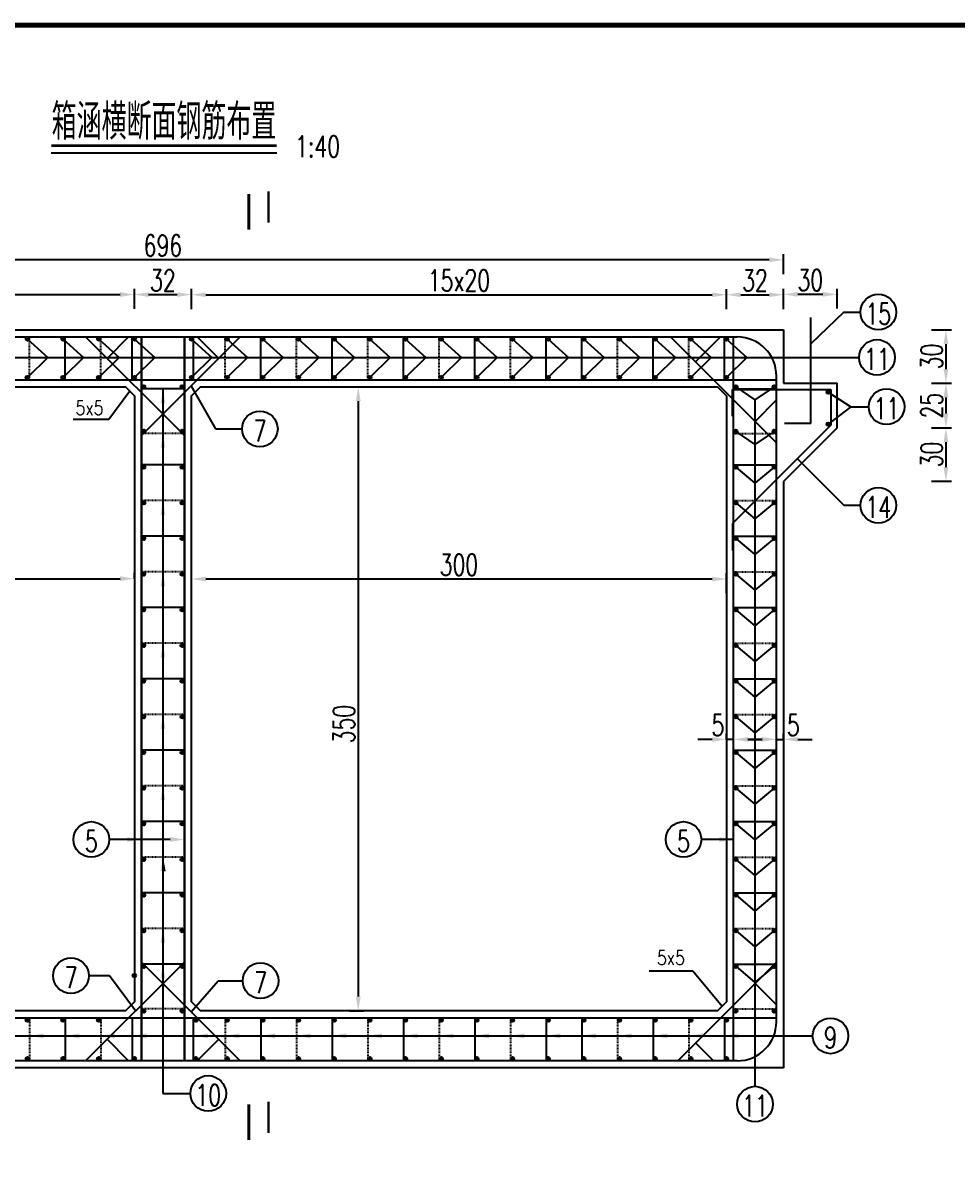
# Model space of a CAD drawing. Header units: millimetres. Extents: x -475 to 1205, y -1212 to 867.
# Drawn here: x -326.9 to -195.9, y 400.5 to 560.3 of the extents above; entities that cross this region are included whole.
import ezdxf
from ezdxf.enums import TextEntityAlignment as Align

# ---------------------------------------------------------------- set-up
doc = ezdxf.new("R2010")
doc.units = ezdxf.units.MM
doc.header["$LTSCALE"] = 0.25
doc.header["$PDMODE"] = 32
doc.header["$PDSIZE"] = 0.5
doc.linetypes.add('HIDDEN', pattern=[0.375, 0.25, -0.125])
for name, color, linetype in [('0_RED', 6, 'Continuous'), ('DIMENSION', 4, 'Continuous'), ('GANG_JIN', 6, 'Continuous'), ('文字', 7, 'Continuous'), ('标注', 4, 'Continuous'), ('结构', 7, 'Continuous'), ('钢筋', 6, 'Continuous')]:
    doc.layers.add(name, color=color, linetype=linetype)
doc.styles.get("Standard").update_dxf_attribs({"font": 'simplex1.shx', "width": 0.7, "bigfont": 'hztxt.shx'})
doc.styles.add('text', font='romans__.shx', dxfattribs={"width": 0.8, "bigfont": 'hztxt.shx'})
doc.dimstyles.new('STANDARD-40', dxfattribs={"dimscale": 0, "dimtxt": 3, "dimasz": 2, "dimexe": 0.8, "dimexo": 1, "dimgap": 0.5, "dimtad": 1, "dimdec": 0, "dimlfac": 4, "dimzin": 9, "dimdsep": 46, "dimtxsty": 'Standard', "dimcen": 0.5, "dimclrd": 256, "dimclre": 256, "dimclrt": 7, "dimadec": 0, "dimazin": 2, "dimtfac": 1, "dimtdec": 0, "dimtix": 1, "dimtmove": 2, "dimatfit": 3, "dimfxl": 0, "dimtolj": 1, "dimtzin": 0, "dimlwd": -1, "dimlwe": -1, "dimarcsym": 0})

# ---------------------------------------------------------------- blocks, each defined once
blk = doc.blocks.new('DIM')
blk.add_lwpolyline([(-1, -0.1, 0.2, 0, 0), (0, 0, 0, 0, 0)], format="xyseb")
blk = doc.blocks.new('*D590')
at = {"layer": 'Defpoints', "color": 0}
for p in [(-311.29, 482.32), (-311.29, 482.32), (-386.29, 480.53)]:
    blk.add_point(p, dxfattribs=at)
at = {"layer": '标注'}
for p, q in [((-386.29, 481.53), (-386.29, 483.12)), ((-311.29, 482.32), (-311.29, 483.12)), ((-384.29, 482.32), (-313.29, 482.32))]:
    blk.add_line(p, q, dxfattribs=at)
for points in [[(-384.29, 482.66), (-384.29, 481.99), (-386.29, 482.32)], [(-313.29, 482.66), (-313.29, 481.99), (-311.29, 482.32)]]:
    blk.add_solid(points, dxfattribs=at)
at = {"layer": '标注', "color": 7, "insert": (-348.79, 484.32), "char_height": 3, "attachment_point": 5}
blk.add_mtext('\\A1;300', dxfattribs=at)
blk = doc.blocks.new('*D593')
at = {"layer": 'Defpoints', "color": 0}
for p in [(-311.29, 522.16), (-386.29, 500.42), (-311.29, 500.42)]:
    blk.add_point(p, dxfattribs=at)
at = {"layer": '标注'}
for p, q in [((-386.29, 520.16), (-386.29, 522.96)), ((-311.29, 520.16), (-311.29, 522.96)), ((-384.29, 522.16), (-313.29, 522.16))]:
    blk.add_line(p, q, dxfattribs=at)
for points in [[(-384.29, 522.5), (-384.29, 521.83), (-386.29, 522.16)], [(-313.29, 522.5), (-313.29, 521.83), (-311.29, 522.16)]]:
    blk.add_solid(points, dxfattribs=at)
at = {"layer": '标注', "color": 7, "insert": (-348.79, 524.16), "char_height": 3, "attachment_point": 5}
blk.add_mtext('\\A1;15x20', dxfattribs=at)
blk = doc.blocks.new('*D594')
at = {"layer": 'Defpoints', "color": 0}
for p in [(-303.29, 522.15), (-311.29, 497.28), (-303.29, 497.28)]:
    blk.add_point(p, dxfattribs=at)
at = {"layer": '标注'}
for p, q in [((-311.29, 520.15), (-311.29, 522.95)), ((-303.29, 520.15), (-303.29, 522.95)), ((-309.29, 522.15), (-305.29, 522.15))]:
    blk.add_line(p, q, dxfattribs=at)
for points in [[(-309.29, 522.48), (-309.29, 521.82), (-311.29, 522.15)], [(-305.29, 522.48), (-305.29, 521.82), (-303.29, 522.15)]]:
    blk.add_solid(points, dxfattribs=at)
at = {"layer": '标注', "color": 7, "insert": (-307.29, 524.15), "char_height": 3, "attachment_point": 5}
blk.add_mtext('\\A1;32', dxfattribs=at)
blk = doc.blocks.new('*D595')
at = {"layer": 'Defpoints', "color": 0}
for p in [(-228.29, 522.13), (-303.29, 495.14), (-228.29, 495.14)]:
    blk.add_point(p, dxfattribs=at)
at = {"layer": '标注'}
for p, q in [((-303.29, 520.13), (-303.29, 522.93)), ((-228.29, 520.13), (-228.29, 522.93)), ((-301.29, 522.13), (-230.29, 522.13))]:
    blk.add_line(p, q, dxfattribs=at)
for points in [[(-301.29, 522.46), (-301.29, 521.8), (-303.29, 522.13)], [(-230.29, 522.46), (-230.29, 521.8), (-228.29, 522.13)]]:
    blk.add_solid(points, dxfattribs=at)
at = {"layer": '标注', "color": 7, "insert": (-265.79, 524.13), "char_height": 3, "attachment_point": 5}
blk.add_mtext('\\A1;15x20', dxfattribs=at)
blk = doc.blocks.new('*D596')
at = {"layer": 'Defpoints', "color": 0}
for p in [(-220.29, 522.13), (-228.29, 494.63), (-220.29, 494.63)]:
    blk.add_point(p, dxfattribs=at)
at = {"layer": '标注'}
for p, q in [((-228.29, 520.13), (-228.29, 522.93)), ((-220.29, 520.13), (-220.29, 522.93)), ((-226.29, 522.13), (-222.29, 522.13))]:
    blk.add_line(p, q, dxfattribs=at)
for points in [[(-226.29, 522.46), (-226.29, 521.8), (-228.29, 522.13)], [(-222.29, 522.46), (-222.29, 521.8), (-220.29, 522.13)]]:
    blk.add_solid(points, dxfattribs=at)
at = {"layer": '标注', "color": 7, "insert": (-224.29, 524.13), "char_height": 3, "attachment_point": 5}
blk.add_mtext('\\A1;32', dxfattribs=at)
blk = doc.blocks.new('*D597')
at = {"layer": 'Defpoints', "color": 0}
for p in [(-394.29, 527.02), (-394.29, 518.46), (-220.29, 518.46)]:
    blk.add_point(p, dxfattribs=at)
at = {"layer": '标注'}
for p, q in [((-394.29, 525.02), (-394.29, 527.82)), ((-220.29, 525.02), (-220.29, 527.82)), ((-222.29, 527.02), (-392.29, 527.02))]:
    blk.add_line(p, q, dxfattribs=at)
for points in [[(-392.29, 527.36), (-392.29, 526.69), (-394.29, 527.02)], [(-222.29, 527.36), (-222.29, 526.69), (-220.29, 527.02)]]:
    blk.add_solid(points, dxfattribs=at)
at = {"layer": '标注', "color": 7, "insert": (-307.29, 529.02), "char_height": 3, "attachment_point": 5}
blk.add_mtext('\\A1;696', dxfattribs=at)
blk = doc.blocks.new('*D588')
at = {"layer": 'Defpoints', "color": 0}
for p in [(-303.29, 482.27), (-303.29, 478.32), (-228.29, 478.32)]:
    blk.add_point(p, dxfattribs=at)
at = {"layer": '标注'}
for p, q in [((-303.29, 480.27), (-303.29, 483.07)), ((-228.29, 480.27), (-228.29, 483.07)), ((-230.29, 482.27), (-301.29, 482.27))]:
    blk.add_line(p, q, dxfattribs=at)
for points in [[(-301.29, 482.6), (-301.29, 481.94), (-303.29, 482.27)], [(-230.29, 482.6), (-230.29, 481.94), (-228.29, 482.27)]]:
    blk.add_solid(points, dxfattribs=at)
at = {"layer": '标注', "color": 7, "insert": (-265.79, 484.27), "char_height": 3, "attachment_point": 5}
blk.add_mtext('\\A1;300', dxfattribs=at)
blk = doc.blocks.new('*D589')
at = {"layer": 'Defpoints', "color": 0}
for p in [(-282.15, 509.22), (-282.15, 421.72), (-279.91, 421.72)]:
    blk.add_point(p, dxfattribs=at)
at = {"layer": '标注'}
for p, q in [((-281.15, 509.22), (-279.11, 509.22)), ((-279.91, 507.22), (-279.91, 423.72)), ((-281.15, 421.72), (-279.11, 421.72))]:
    blk.add_line(p, q, dxfattribs=at)
for points in [[(-280.24, 507.22), (-279.57, 507.22), (-279.91, 509.22)], [(-280.24, 423.72), (-279.57, 423.72), (-279.91, 421.72)]]:
    blk.add_solid(points, dxfattribs=at)
at = {"layer": '标注', "color": 7, "insert": (-281.91, 461.94), "char_height": 3, "attachment_point": 5, "rotation": 90}
blk.add_mtext('\\A1;350', dxfattribs=at)
blk = doc.blocks.new('*D678')
at = {"layer": 'Defpoints', "color": 0}
for p in [(-228.29, 459.79), (-228.29, 459.53), (-227.29, 459.53)]:
    blk.add_point(p, dxfattribs=at)
at = {"layer": '标注'}
for p, q in [((-228.29, 459.79), (-228.29, 460.59)), ((-227.29, 459.79), (-227.29, 460.59)), ((-230.29, 459.79), (-232.29, 459.79)), ((-227.29, 459.79), (-228.29, 459.79)), ((-225.29, 459.79), (-223.29, 459.79))]:
    blk.add_line(p, q, dxfattribs=at)
for points in [[(-230.29, 460.12), (-230.29, 459.45), (-228.29, 459.79)], [(-225.29, 460.12), (-225.29, 459.45), (-227.29, 459.79)]]:
    blk.add_solid(points, dxfattribs=at)
at = {"layer": '标注', "color": 7, "insert": (-229.5, 461.79), "char_height": 3, "attachment_point": 5}
blk.add_mtext('\\A1;5', dxfattribs=at)
blk = doc.blocks.new('*D679')
at = {"layer": 'Defpoints', "color": 0}
for p in [(-221.29, 459.79), (-220.29, 459.79), (-220.29, 459.79)]:
    blk.add_point(p, dxfattribs=at)
at = {"layer": '标注'}
for p, q in [((-221.29, 459.79), (-221.29, 460.59)), ((-220.29, 459.79), (-220.29, 460.59)), ((-223.29, 459.79), (-225.29, 459.79)), ((-221.29, 459.79), (-220.29, 459.79)), ((-218.29, 459.79), (-216.29, 459.79))]:
    blk.add_line(p, q, dxfattribs=at)
for points in [[(-223.29, 460.12), (-223.29, 459.45), (-221.29, 459.79)], [(-218.29, 460.12), (-218.29, 459.45), (-220.29, 459.79)]]:
    blk.add_solid(points, dxfattribs=at)
at = {"layer": '标注', "color": 7, "insert": (-218.93, 461.79), "char_height": 3, "attachment_point": 5}
blk.add_mtext('\\A1;5', dxfattribs=at)
blk = doc.blocks.new('*D720')
at = {"layer": 'Defpoints', "color": 0}
for p in [(-220.29, 522.18), (-220.29, 509.72), (-212.79, 509.72)]:
    blk.add_point(p, dxfattribs=at)
at = {"layer": '标注'}
for p, q in [((-220.29, 520.18), (-220.29, 522.98)), ((-212.79, 520.18), (-212.79, 522.98)), ((-214.79, 522.18), (-218.29, 522.18))]:
    blk.add_line(p, q, dxfattribs=at)
for points in [[(-218.29, 522.52), (-218.29, 521.85), (-220.29, 522.18)], [(-214.79, 522.52), (-214.79, 521.85), (-212.79, 522.18)]]:
    blk.add_solid(points, dxfattribs=at)
at = {"layer": '标注', "color": 7, "insert": (-216.54, 524.18), "char_height": 3, "attachment_point": 5}
blk.add_mtext('\\A1;30', dxfattribs=at)
blk = doc.blocks.new('*D721')
at = {"layer": 'Defpoints', "color": 0}
for p in [(-210.2, 517.22), (-210.2, 509.72), (-197.53, 509.72)]:
    blk.add_point(p, dxfattribs=at)
at = {"layer": '标注'}
for p, q in [((-199.53, 517.22), (-196.73, 517.22)), ((-197.53, 515.22), (-197.53, 511.72)), ((-199.53, 509.72), (-196.73, 509.72))]:
    blk.add_line(p, q, dxfattribs=at)
for points in [[(-197.87, 515.22), (-197.2, 515.22), (-197.53, 517.22)], [(-197.87, 511.72), (-197.2, 511.72), (-197.53, 509.72)]]:
    blk.add_solid(points, dxfattribs=at)
at = {"layer": '标注', "color": 7, "insert": (-199.53, 513.47), "char_height": 3, "attachment_point": 5, "rotation": 90}
blk.add_mtext('\\A1;30', dxfattribs=at)
blk = doc.blocks.new('*D722')
at = {"layer": 'Defpoints', "color": 0}
for p in [(-202.7, 509.72), (-202.7, 503.47), (-197.53, 503.47)]:
    blk.add_point(p, dxfattribs=at)
at = {"layer": '标注'}
for p, q in [((-199.53, 509.72), (-196.73, 509.72)), ((-197.53, 507.72), (-197.53, 505.47)), ((-199.53, 503.47), (-196.73, 503.47))]:
    blk.add_line(p, q, dxfattribs=at)
for points in [[(-197.87, 507.72), (-197.2, 507.72), (-197.53, 509.72)], [(-197.87, 505.47), (-197.2, 505.47), (-197.53, 503.47)]]:
    blk.add_solid(points, dxfattribs=at)
at = {"layer": '标注', "color": 7, "insert": (-199.53, 506.59), "char_height": 3, "attachment_point": 5, "rotation": 90}
blk.add_mtext('\\A1;25', dxfattribs=at)
blk = doc.blocks.new('*D723')
at = {"layer": 'Defpoints', "color": 0}
for p in [(-202.7, 503.47), (-210.2, 495.97), (-197.53, 495.97)]:
    blk.add_point(p, dxfattribs=at)
at = {"layer": '标注'}
for p, q in [((-199.53, 503.47), (-196.73, 503.47)), ((-197.53, 501.47), (-197.53, 497.97)), ((-199.53, 495.97), (-196.73, 495.97))]:
    blk.add_line(p, q, dxfattribs=at)
for points in [[(-197.87, 501.47), (-197.2, 501.47), (-197.53, 503.47)], [(-197.87, 497.97), (-197.2, 497.97), (-197.53, 495.97)]]:
    blk.add_solid(points, dxfattribs=at)
at = {"layer": '标注', "color": 7, "insert": (-199.53, 499.72), "char_height": 3, "attachment_point": 5, "rotation": 90}
blk.add_mtext('\\A1;30', dxfattribs=at)

msp = doc.modelspace()

# ---------------------------------------------------------------- linework, layer by layer
for p, q in [((-394.286, 517.217), (-220.286, 517.217)), ((-220.286, 517.217), (-220.286, 509.717)), ((-220.286, 495.967), (-220.286, 413.717)), ((-220.286, 413.717), (-394.286, 413.717))]:
    msp.add_line(p, q)
at = {"const_width": 0.7}
msp.add_lwpolyline([(-65.166, 559.915), (-445.166, 559.915), (-445.166, 282.915), (-65.166, 282.915), (-65.166, 559.915)], dxfattribs=at)
for points in [[(-386.286, 422.967), (-386.286, 507.967), (-385.036, 509.217), (-312.536, 509.217), (-311.286, 507.967), (-311.286, 422.967), (-312.536, 421.717), (-385.036, 421.717)], [(-303.286, 422.967), (-303.286, 507.967), (-302.036, 509.217), (-229.536, 509.217), (-228.286, 507.967), (-228.286, 422.967), (-229.536, 421.717), (-302.036, 421.717)]]:
    msp.add_lwpolyline(points, close=True)
at = {"layer": '0_RED'}
for p in [(-326.286, 515.917), (-321.286, 515.917), (-316.286, 515.917), (-311.286, 515.917), (-303.286, 515.917), (-298.286, 515.917), (-293.286, 515.917), (-288.286, 515.917), (-283.286, 515.917), (-278.286, 515.917), (-273.286, 515.917), (-268.286, 515.917), (-263.286, 515.917), (-258.286, 515.917), (-253.286, 515.917), (-248.286, 515.917), (-248.286, 515.917), (-243.286, 515.917), (-238.286, 515.917), (-233.286, 515.917), (-228.286, 515.917), (-326.286, 510.517), (-321.286, 510.517), (-316.286, 510.517), (-311.286, 510.517), (-303.286, 510.517), (-298.286, 510.517), (-293.286, 510.517), (-288.286, 510.517), (-283.286, 510.517), (-278.286, 510.517), (-273.286, 510.517), (-268.286, 510.517), (-263.286, 510.517), (-258.286, 510.517), (-253.286, 510.517), (-248.286, 510.517), (-248.286, 510.517), (-243.286, 510.517), (-238.286, 510.517), (-233.286, 510.517), (-228.286, 510.517), (-309.986, 509.217), (-304.586, 509.217), (-226.986, 509.217), (-221.586, 509.217), (-309.986, 502.967), (-304.586, 502.967), (-226.986, 502.967), (-221.586, 502.967), (-309.986, 497.967), (-304.586, 497.967), (-226.986, 497.967), (-221.586, 497.967), (-309.986, 492.967), (-304.586, 492.967), (-226.986, 492.967), (-221.586, 492.967), (-309.986, 487.967), (-304.586, 487.967), (-226.986, 487.967), (-221.586, 487.967), (-309.986, 482.967), (-304.586, 482.967), (-226.986, 482.967), (-221.586, 482.967), (-309.986, 477.967), (-304.586, 477.967), (-226.986, 477.967), (-221.586, 477.967), (-309.986, 472.967), (-304.586, 472.967), (-226.986, 472.967), (-221.586, 472.967), (-309.986, 467.967), (-304.586, 467.967), (-226.986, 467.967), (-221.586, 467.967), (-309.986, 462.967), (-304.586, 462.967), (-226.986, 462.967), (-221.586, 462.967), (-309.986, 457.967), (-304.586, 457.967), (-226.986, 457.967), (-221.586, 457.967), (-309.986, 452.967), (-304.586, 452.967), (-226.986, 452.967), (-221.586, 452.967), (-309.986, 447.967), (-304.586, 447.967), (-226.986, 447.967), (-221.586, 447.967), (-309.986, 442.967), (-304.586, 442.967), (-226.986, 442.967), (-221.586, 442.967), (-309.986, 437.967), (-304.586, 437.967), (-226.986, 437.967), (-221.586, 437.967), (-309.986, 432.967), (-304.586, 432.967), (-226.986, 432.967), (-221.586, 432.967), (-309.986, 427.967), (-309.986, 427.967), (-304.586, 427.967), (-304.586, 427.967), (-226.986, 427.967), (-226.986, 427.967), (-221.586, 427.967), (-221.586, 427.967), (-311.286, 426.667), (-309.986, 421.717), (-304.586, 421.717), (-226.986, 421.717), (-221.586, 421.717), (-326.286, 420.417), (-321.286, 420.417), (-316.286, 420.417), (-302.686, 420.417), (-298.286, 420.417), (-293.286, 420.417), (-288.286, 420.417), (-283.286, 420.417), (-278.286, 420.417), (-273.286, 420.417), (-268.286, 420.417), (-263.286, 420.417), (-258.286, 420.417), (-253.286, 420.417), (-248.286, 420.417), (-248.286, 420.417), (-243.286, 420.417), (-238.286, 420.417), (-233.286, 420.417), (-228.286, 420.417), (-326.286, 415.017), (-321.286, 415.017), (-316.286, 415.017), (-311.286, 415.017), (-302.686, 415.017), (-298.286, 415.017), (-293.286, 415.017), (-288.286, 415.017), (-283.286, 415.017), (-278.286, 415.017), (-273.286, 415.017), (-268.286, 415.017), (-263.286, 415.017), (-258.286, 415.017), (-253.286, 415.017), (-248.286, 415.017), (-248.286, 415.017), (-243.286, 415.017), (-238.286, 415.017), (-233.286, 415.017), (-228.286, 415.017)]:
    msp.add_point(p, dxfattribs=at)
at = {"layer": 'DIMENSION'}
for p, q in [((-211.85, 519.7), (-209.504, 519.7)), ((-326.286, 515.917), (-323.42, 513.342)), ((-321.286, 515.917), (-318.42, 513.342)), ((-316.286, 515.917), (-313.42, 513.342)), ((-311.286, 515.917), (-308.42, 513.342)), ((-303.286, 515.917), (-300.42, 513.342)), ((-298.286, 515.917), (-295.42, 513.342)), ((-293.286, 515.917), (-290.42, 513.342)), ((-288.286, 515.917), (-285.42, 513.342)), ((-283.286, 515.917), (-280.42, 513.342)), ((-278.286, 515.917), (-275.42, 513.342)), ((-273.286, 515.917), (-270.42, 513.342)), ((-268.286, 515.917), (-265.42, 513.342)), ((-263.286, 515.917), (-260.42, 513.342)), ((-258.286, 515.917), (-255.42, 513.342)), ((-253.286, 515.917), (-250.42, 513.342)), ((-248.286, 515.917), (-245.42, 513.342)), ((-243.286, 515.917), (-240.42, 513.342)), ((-238.286, 515.917), (-235.42, 513.342)), ((-233.286, 515.917), (-230.42, 513.342)), ((-228.286, 515.917), (-225.42, 513.342)), ((-384.073, 513.342), (-209.697, 513.342)), ((-323.42, 513.342), (-326.286, 510.517)), ((-318.42, 513.342), (-321.286, 510.517)), ((-313.42, 513.342), (-316.286, 510.517)), ((-308.42, 513.342), (-311.286, 510.517)), ((-300.42, 513.342), (-303.286, 510.517)), ((-295.42, 513.342), (-298.286, 510.517)), ((-290.42, 513.342), (-293.286, 510.517)), ((-285.42, 513.342), (-288.286, 510.517)), ((-280.42, 513.342), (-283.286, 510.517)), ((-275.42, 513.342), (-278.286, 510.517)), ((-270.42, 513.342), (-273.286, 510.517)), ((-265.42, 513.342), (-268.286, 510.517)), ((-260.42, 513.342), (-263.286, 510.517)), ((-255.42, 513.342), (-258.286, 510.517)), ((-250.42, 513.342), (-253.286, 510.517)), ((-245.42, 513.342), (-248.286, 510.517)), ((-240.42, 513.342), (-243.286, 510.517)), ((-235.42, 513.342), (-238.286, 510.517)), ((-230.42, 513.342), (-233.286, 510.517)), ((-225.42, 513.342), (-228.286, 510.517)), ((-311.911, 508.592), (-314.877, 504.647)), ((-307.286, 508.917), (-307.286, 410.139)), ((-303.336, 509.33), (-299.92, 503.317)), ((-226.986, 509.217), (-224.3, 507.406)), ((-221.586, 509.217), (-224.3, 507.406)), ((-214.036, 508.467), (-210.858, 506.429)), ((-224.3, 507.406), (-224.3, 411.139)), ((-210.858, 506.429), (-214.036, 503.985)), ((-314.877, 504.647), (-319.872, 504.647)), ((-299.92, 503.317), (-296.2, 503.317)), ((-226.986, 502.967), (-224.3, 501.156)), ((-221.586, 502.967), (-224.3, 501.156)), ((-218.331, 499.133), (-211.85, 492.604)), ((-226.986, 497.967), (-224.3, 495.718)), ((-221.586, 497.967), (-224.3, 495.718)), ((-226.986, 492.967), (-224.3, 490.718)), ((-221.586, 492.967), (-224.3, 490.718)), ((-211.85, 492.604), (-209.504, 492.604)), ((-226.986, 487.967), (-224.3, 485.718)), ((-221.586, 487.967), (-224.3, 485.718)), ((-226.986, 482.967), (-224.3, 480.718)), ((-221.586, 482.967), (-224.3, 480.718)), ((-226.986, 477.967), (-224.3, 475.718)), ((-221.586, 477.967), (-224.3, 475.718)), ((-226.986, 472.967), (-224.3, 470.718)), ((-221.586, 472.967), (-224.3, 470.718)), ((-226.986, 467.967), (-224.3, 465.718)), ((-221.586, 467.967), (-224.3, 465.718)), ((-226.986, 462.967), (-224.3, 460.718)), ((-221.586, 462.967), (-224.3, 460.718)), ((-226.986, 457.967), (-224.3, 455.718)), ((-221.586, 457.967), (-224.3, 455.718)), ((-226.986, 452.967), (-224.3, 450.718)), ((-221.586, 452.967), (-224.3, 450.718)), ((-226.986, 447.967), (-224.3, 445.718)), ((-221.586, 447.967), (-224.3, 445.718)), ((-306.286, 445.749), (-314.815, 445.749)), ((-227.286, 445.749), (-231.815, 445.749)), ((-226.986, 442.967), (-224.3, 440.718)), ((-221.586, 442.967), (-224.3, 440.718)), ((-226.986, 437.967), (-224.3, 435.718)), ((-221.586, 437.967), (-224.3, 435.718)), ((-226.986, 432.967), (-224.3, 430.718)), ((-221.586, 432.967), (-224.3, 430.718)), ((-314.764, 426.647), (-317.675, 426.647)), ((-311.129, 421.709), (-314.764, 426.647)), ((-233.004, 427.305), (-239.138, 427.305)), ((-228.911, 422.342), (-233.004, 427.305)), ((-226.986, 427.967), (-224.3, 425.718)), ((-226.986, 427.967), (-224.3, 425.718)), ((-221.586, 427.967), (-224.3, 425.718)), ((-221.586, 427.967), (-224.3, 425.718)), ((-303.314, 421.581), (-299.552, 425.942)), ((-299.552, 425.942), (-296.101, 425.942)), ((-383.986, 418.217), (-216.212, 418.217)), ((-307.286, 410.139), (-303.441, 410.139))]:
    msp.add_line(p, q, dxfattribs=at)
at = {"layer": 'GANG_JIN'}
for p, q in [((-387.786, 516.217), (-226.786, 516.217)), ((-320.986, 510.217), (-320.986, 516.217)), ((-318.121, 516.217), (-304.286, 502.381)), ((-312.094, 516.217), (-315.108, 513.203)), ((-311.586, 510.217), (-311.586, 516.217)), ((-310.286, 516.217), (-310.286, 414.717)), ((-310.286, 414.717), (-310.286, 516.217)), ((-296.45, 516.217), (-310.286, 502.381)), ((-304.286, 414.717), (-304.286, 516.217)), ((-304.286, 516.217), (-304.286, 414.717)), ((-302.986, 510.217), (-302.986, 516.217)), ((-302.477, 516.217), (-299.464, 513.203)), ((-293.586, 510.217), (-293.586, 516.217)), ((-283.586, 510.217), (-283.586, 516.217)), ((-273.586, 510.217), (-273.586, 516.217)), ((-263.586, 510.217), (-263.586, 516.217)), ((-253.586, 510.217), (-253.586, 516.217)), ((-248.586, 510.217), (-248.586, 516.217)), ((-238.586, 510.217), (-238.586, 516.217)), ((-221.286, 501.381), (-236.121, 516.217)), ((-229.121, 516.217), (-232.621, 512.717)), ((-228.586, 510.217), (-228.586, 516.217)), ((-227.286, 414.717), (-227.286, 516.217)), ((-393.286, 510.217), (-221.286, 510.217)), ((-221.286, 420.217), (-221.286, 510.717)), ((-304.286, 508.917), (-310.286, 508.917)), ((-227.429, 505.111), (-227.429, 508.861)), ((-227.429, 508.861), (-213.642, 508.861)), ((-227.286, 508.917), (-221.286, 508.917)), ((-213.642, 508.861), (-213.642, 503.822)), ((-221.286, 507.381), (-224.286, 504.381)), ((-213.642, 503.822), (-227.429, 490.034)), ((-304.286, 498.267), (-310.286, 498.267)), ((-227.286, 498.267), (-221.286, 498.267)), ((-227.429, 490.034), (-227.429, 486.284)), ((-304.286, 488.267), (-310.286, 488.267)), ((-227.286, 488.267), (-221.286, 488.267)), ((-304.286, 478.267), (-310.286, 478.267)), ((-227.286, 478.267), (-221.286, 478.267)), ((-304.286, 468.267), (-310.286, 468.267)), ((-227.286, 468.267), (-221.286, 468.267)), ((-304.286, 458.267), (-310.286, 458.267)), ((-227.286, 458.267), (-221.286, 458.267)), ((-304.286, 448.267), (-310.286, 448.267)), ((-227.286, 448.267), (-221.286, 448.267)), ((-304.286, 438.267), (-310.286, 438.267)), ((-227.286, 438.267), (-221.286, 438.267)), ((-304.286, 428.553), (-318.121, 414.717)), ((-310.286, 428.553), (-296.45, 414.717)), ((-304.286, 428.267), (-310.286, 428.267)), ((-235.121, 414.717), (-221.286, 428.553)), ((-227.286, 428.267), (-221.286, 428.267)), ((-221.286, 422.553), (-224.286, 425.553)), ((-221.286, 420.717), (-393.286, 420.717)), ((-320.986, 420.717), (-320.986, 414.717)), ((-311.586, 420.717), (-311.586, 414.717)), ((-302.986, 414.717), (-302.986, 420.717)), ((-293.586, 420.717), (-293.586, 414.717)), ((-283.586, 420.717), (-283.586, 414.717)), ((-273.586, 420.717), (-273.586, 414.717)), ((-263.586, 420.717), (-263.586, 414.717)), ((-253.586, 420.717), (-253.586, 414.717)), ((-248.586, 420.717), (-248.586, 414.717)), ((-238.586, 420.717), (-238.586, 414.717)), ((-228.586, 420.717), (-228.586, 414.717)), ((-312.094, 414.717), (-315.108, 417.73)), ((-302.477, 414.717), (-299.464, 417.73)), ((-230.121, 414.717), (-232.621, 417.217)), ((-226.786, 414.717), (-387.786, 414.717))]:
    msp.add_line(p, q, dxfattribs=at)
at = {"layer": 'GANG_JIN', "color": 7, "linetype": 'HIDDEN'}
for p, q in [((-325.986, 510.217), (-325.986, 516.217)), ((-315.986, 510.217), (-315.986, 516.217)), ((-298.586, 510.217), (-298.586, 516.217)), ((-288.586, 510.217), (-288.586, 516.217)), ((-278.586, 510.217), (-278.586, 516.217)), ((-268.586, 510.217), (-268.586, 516.217)), ((-258.586, 510.217), (-258.586, 516.217)), ((-248.586, 510.217), (-248.586, 516.217)), ((-243.586, 510.217), (-243.586, 516.217)), ((-233.586, 510.217), (-233.586, 516.217)), ((-304.286, 502.667), (-310.286, 502.667)), ((-227.286, 502.667), (-221.286, 502.667)), ((-304.286, 493.267), (-310.286, 493.267)), ((-227.286, 493.267), (-221.286, 493.267)), ((-304.286, 483.267), (-310.286, 483.267)), ((-227.286, 483.267), (-221.286, 483.267)), ((-304.286, 473.267), (-310.286, 473.267)), ((-227.286, 473.267), (-221.286, 473.267)), ((-304.286, 463.267), (-310.286, 463.267)), ((-227.286, 463.267), (-221.286, 463.267)), ((-304.286, 453.267), (-310.286, 453.267)), ((-227.286, 453.267), (-221.286, 453.267)), ((-304.286, 443.267), (-310.286, 443.267)), ((-227.286, 443.267), (-221.286, 443.267)), ((-304.286, 433.267), (-310.286, 433.267)), ((-227.286, 433.267), (-221.286, 433.267)), ((-304.286, 422.017), (-310.286, 422.017)), ((-227.286, 422.017), (-221.286, 422.017)), ((-325.986, 420.717), (-325.986, 414.717)), ((-315.986, 420.717), (-315.986, 414.717)), ((-298.586, 420.717), (-298.586, 414.717)), ((-288.586, 420.717), (-288.586, 414.717)), ((-278.586, 420.717), (-278.586, 414.717)), ((-268.586, 420.717), (-268.586, 414.717)), ((-258.586, 420.717), (-258.586, 414.717)), ((-248.586, 420.717), (-248.586, 414.717)), ((-243.586, 420.717), (-243.586, 414.717)), ((-233.586, 420.717), (-233.586, 414.717))]:
    msp.add_line(p, q, dxfattribs=at)
at = {"layer": 'GANG_JIN'}
for centre, start, end in [((-226.786, 510.717), 0, 90), ((-226.786, 420.217), 270, 0)]:
    msp.add_arc(centre, 5.5, start, end, dxfattribs=at)
for p in [(-214.036, 508.467), (-214.036, 503.985)]:
    msp.add_point(p, dxfattribs=at)
at = {"layer": '文字'}
msp.add_line((-322.949, 542.029), (-291.321, 542.029), dxfattribs=at)
at = {"layer": '文字', "const_width": 0.4}
for points in [[(-322.949, 543.029), (-291.321, 543.029)], [(-295.242, 531.252), (-295.242, 536.252)], [(-295.242, 403.62), (-295.242, 408.62)]]:
    msp.add_lwpolyline(points, dxfattribs=at)
at = {"layer": '文字'}
for centre in [(-207.004, 519.7), (-207.197, 513.342), (-205.854, 506.429), (-293.7, 503.317), (-207.004, 492.604), (-317.315, 445.749), (-234.315, 445.749), (-320.175, 426.647), (-293.601, 425.942), (-213.712, 418.217), (-300.941, 410.139), (-224.291, 408.639)]:
    msp.add_circle(centre, 2.5, dxfattribs=at)
at = {"layer": '标注'}
for p, q in [((-211.85, 519.7), (-216.487, 515.257)), ((-248.586, 510.217), (-248.586, 510.217)), ((-210.858, 506.429), (-208.354, 506.429))]:
    msp.add_line(p, q, dxfattribs=at)
for points in [[(-307.619, 506.917), (-307.286, 508.917), (-306.952, 506.917)], [(-307.619, 500.667), (-307.286, 502.667), (-306.952, 500.667)], [(-307.619, 491.267), (-307.286, 493.267), (-306.952, 491.267)], [(-307.619, 481.267), (-307.286, 483.267), (-306.952, 481.267)], [(-307.619, 471.267), (-307.286, 473.267), (-306.952, 471.267)], [(-307.619, 461.267), (-307.286, 463.267), (-306.952, 461.267)], [(-307.619, 451.267), (-307.286, 453.267), (-306.952, 451.267)], [(-312.286, 445.416), (-310.286, 445.749), (-312.286, 446.082)], [(-306.286, 445.416), (-304.286, 445.749), (-306.286, 446.082)], [(-229.286, 445.416), (-227.286, 445.749), (-229.286, 446.082)], [(-307.619, 441.267), (-307.286, 443.267), (-306.952, 441.267)], [(-307.619, 431.267), (-307.286, 433.267), (-306.952, 431.267)], [(-307.619, 426.267), (-307.286, 428.267), (-306.952, 426.267)], [(-323.986, 418.55), (-325.986, 418.217), (-323.986, 417.883)], [(-318.986, 418.55), (-320.986, 418.217), (-318.986, 417.883)], [(-313.986, 418.55), (-315.986, 418.217), (-313.986, 417.883)], [(-309.586, 418.55), (-311.586, 418.217), (-309.586, 417.883)], [(-300.986, 418.55), (-302.986, 418.217), (-300.986, 417.883)], [(-296.586, 418.55), (-298.586, 418.217), (-296.586, 417.883)], [(-291.586, 418.55), (-293.586, 418.217), (-291.586, 417.883)], [(-286.586, 418.55), (-288.586, 418.217), (-286.586, 417.883)], [(-281.586, 418.55), (-283.586, 418.217), (-281.586, 417.883)], [(-276.586, 418.55), (-278.586, 418.217), (-276.586, 417.883)], [(-271.586, 418.55), (-273.586, 418.217), (-271.586, 417.883)], [(-266.586, 418.55), (-268.586, 418.217), (-266.586, 417.883)], [(-261.586, 418.55), (-263.586, 418.217), (-261.586, 417.883)], [(-256.586, 418.55), (-258.586, 418.217), (-256.586, 417.883)], [(-251.586, 418.55), (-253.586, 418.217), (-251.586, 417.883)], [(-246.586, 418.55), (-248.586, 418.217), (-246.586, 417.883)], [(-241.586, 418.55), (-243.586, 418.217), (-241.586, 417.883)], [(-236.586, 418.55), (-238.586, 418.217), (-236.586, 417.883)], [(-231.586, 418.55), (-233.586, 418.217), (-231.586, 417.883)], [(-226.586, 418.55), (-228.586, 418.217), (-226.586, 417.883)]]:
    msp.add_solid(points, dxfattribs=at)
at = {"layer": '结构'}
for p, q in [((-220.286, 509.717), (-212.786, 509.717)), ((-212.786, 503.467), (-212.786, 509.717)), ((-212.786, 503.467), (-220.286, 495.967))]:
    msp.add_line(p, q, dxfattribs=at)
at = {"layer": '钢筋'}
for q in [(-216.487, 518.927), (-220.156, 504.081)]:
    msp.add_line((-216.487, 504.081), q, dxfattribs=at)

# ---------------------------------------------------------------- block references
at = {"layer": 'DIMENSION', "xscale": 2, "yscale": 2, "zscale": 2, "rotation": 90}
msp.add_blockref('DIM', (-307.286, 443.267), dxfattribs=at)

# ---------------------------------------------------------------- texts
at = {"style": 'text', "width": 0.8}
msp.add_text('5x5', height=2, dxfattribs=at).set_placement((-319.539, 505.269))
at = {"layer": 'DIMENSION', "color": 7, "insert": (-236.072, 429.174), "char_height": 2, "attachment_point": 5, "style": 'text'}
msp.add_mtext('5x5', dxfattribs=at)
at = {"layer": '文字', "width": 0.7}
msp.add_text('箱涵横断面钢筋布置', height=5, dxfattribs=at).set_placement((-307.137, 546.647), align=Align.MIDDLE)
for s, height, p in [('1:40', 3, (-285.606, 542.935)), ('Ⅰ', 5, (-292.47, 534.242)), ('15', 3, (-207.005, 519.452)), ('11', 3, (-207.197, 513.093)), ('11', 3, (-205.855, 506.18)), ('7', 3, (-293.701, 503.068)), ('14', 3, (-207.005, 492.355)), ('5', 3, (-317.315, 445.501)), ('5', 3, (-234.315, 445.501)), ('7', 3, (-320.175, 426.399)), ('7', 3, (-293.602, 425.694)), ('9', 3, (-213.712, 417.968)), ('10', 3, (-300.941, 409.89)), ('11', 3, (-224.291, 408.39)), ('Ⅰ', 5, (-292.47, 406.611))]:
    msp.add_text(s, height=height, dxfattribs=at).set_placement(p, align=Align.MIDDLE_CENTER)

# ---------------------------------------------------------------- dimensions: what is measured, and where the dimension line sits
at = {"layer": '标注'}
for base, p1, p2, picture, middle in [((-394.286, 527.024), (-220.286, 518.465), (-394.286, 518.465), '*D597', (-307.286, 529.024)), ((-303.286, 522.151), (-311.286, 497.278), (-303.286, 497.278), '*D594', (-307.286, 524.151)), ((-220.286, 522.13), (-228.286, 494.633), (-220.286, 494.633), '*D596', (-224.286, 524.13)), ((-311.286, 482.323), (-386.286, 480.533), (-311.286, 482.323), '*D590', (-348.786, 484.323))]:
    dim = msp.add_linear_dim(base=base, p1=p1, p2=p2, dimstyle='STANDARD-40', override={"dimscale": 1}, dxfattribs=at)
    dim.commit()
    dim.dimension.update_dxf_attribs({"geometry": picture, "text_midpoint": middle})
for base, p1, p2, picture, middle in [((-311.286, 522.163), (-386.286, 500.415), (-311.286, 500.415), '*D593', (-348.786, 524.163)), ((-228.286, 522.13), (-303.286, 495.141), (-228.286, 495.141), '*D595', (-265.786, 524.13))]:
    dim = msp.add_linear_dim(base=base, p1=p1, p2=p2, text='15x20', dimstyle='STANDARD-40', override={"dimscale": 1}, dxfattribs=at)
    dim.commit()
    dim.dimension.update_dxf_attribs({"geometry": picture, "text_midpoint": middle})
for base, p1, p2, angle, picture, middle in [((-220.286, 522.182), (-212.786, 509.717), (-220.286, 509.717), 180, '*D720', (-216.536, 524.182)), ((-197.533, 509.717), (-210.203, 517.217), (-210.203, 509.717), 90, '*D721', (-199.533, 513.467)), ((-197.533, 503.467), (-202.703, 509.717), (-202.703, 503.467), 90, '*D722', (-199.533, 506.592)), ((-197.533, 495.967), (-202.703, 503.467), (-210.203, 495.967), 90, '*D723', (-199.533, 499.717)), ((-303.286, 482.27), (-228.286, 478.317), (-303.286, 478.317), 180, '*D588', (-265.786, 484.27))]:
    dim = msp.add_linear_dim(base=base, p1=p1, p2=p2, angle=angle, dimstyle='STANDARD-40', override={"dimscale": 1}, dxfattribs=at)
    dim.commit()
    dim.dimension.update_dxf_attribs({"geometry": picture, "text_midpoint": middle})
dim = msp.add_linear_dim(base=(-279.908, 421.717), p1=(-282.147, 509.217), p2=(-282.147, 421.717), angle=90, dimstyle='STANDARD-40', override={"dimscale": 1}, dxfattribs=at)
dim.commit()
dim.dimension.update_dxf_attribs({"geometry": '*D589', "text_midpoint": (-281.908, 461.941), "dimtype": 160})
for base, p1, p2, picture, middle in [((-228.286, 459.786), (-227.286, 459.532), (-228.286, 459.532), '*D678', (-229.503, 461.786)), ((-220.286, 459.786), (-221.286, 459.786), (-220.286, 459.786), '*D679', (-218.929, 461.786))]:
    dim = msp.add_linear_dim(base=base, p1=p1, p2=p2, text='5', dimstyle='STANDARD-40', override={"dimscale": 1}, dxfattribs=at)
    dim.commit()
    dim.dimension.update_dxf_attribs({"geometry": picture, "text_midpoint": middle, "dimtype": 160})

doc.saveas('drawing.dxf')
